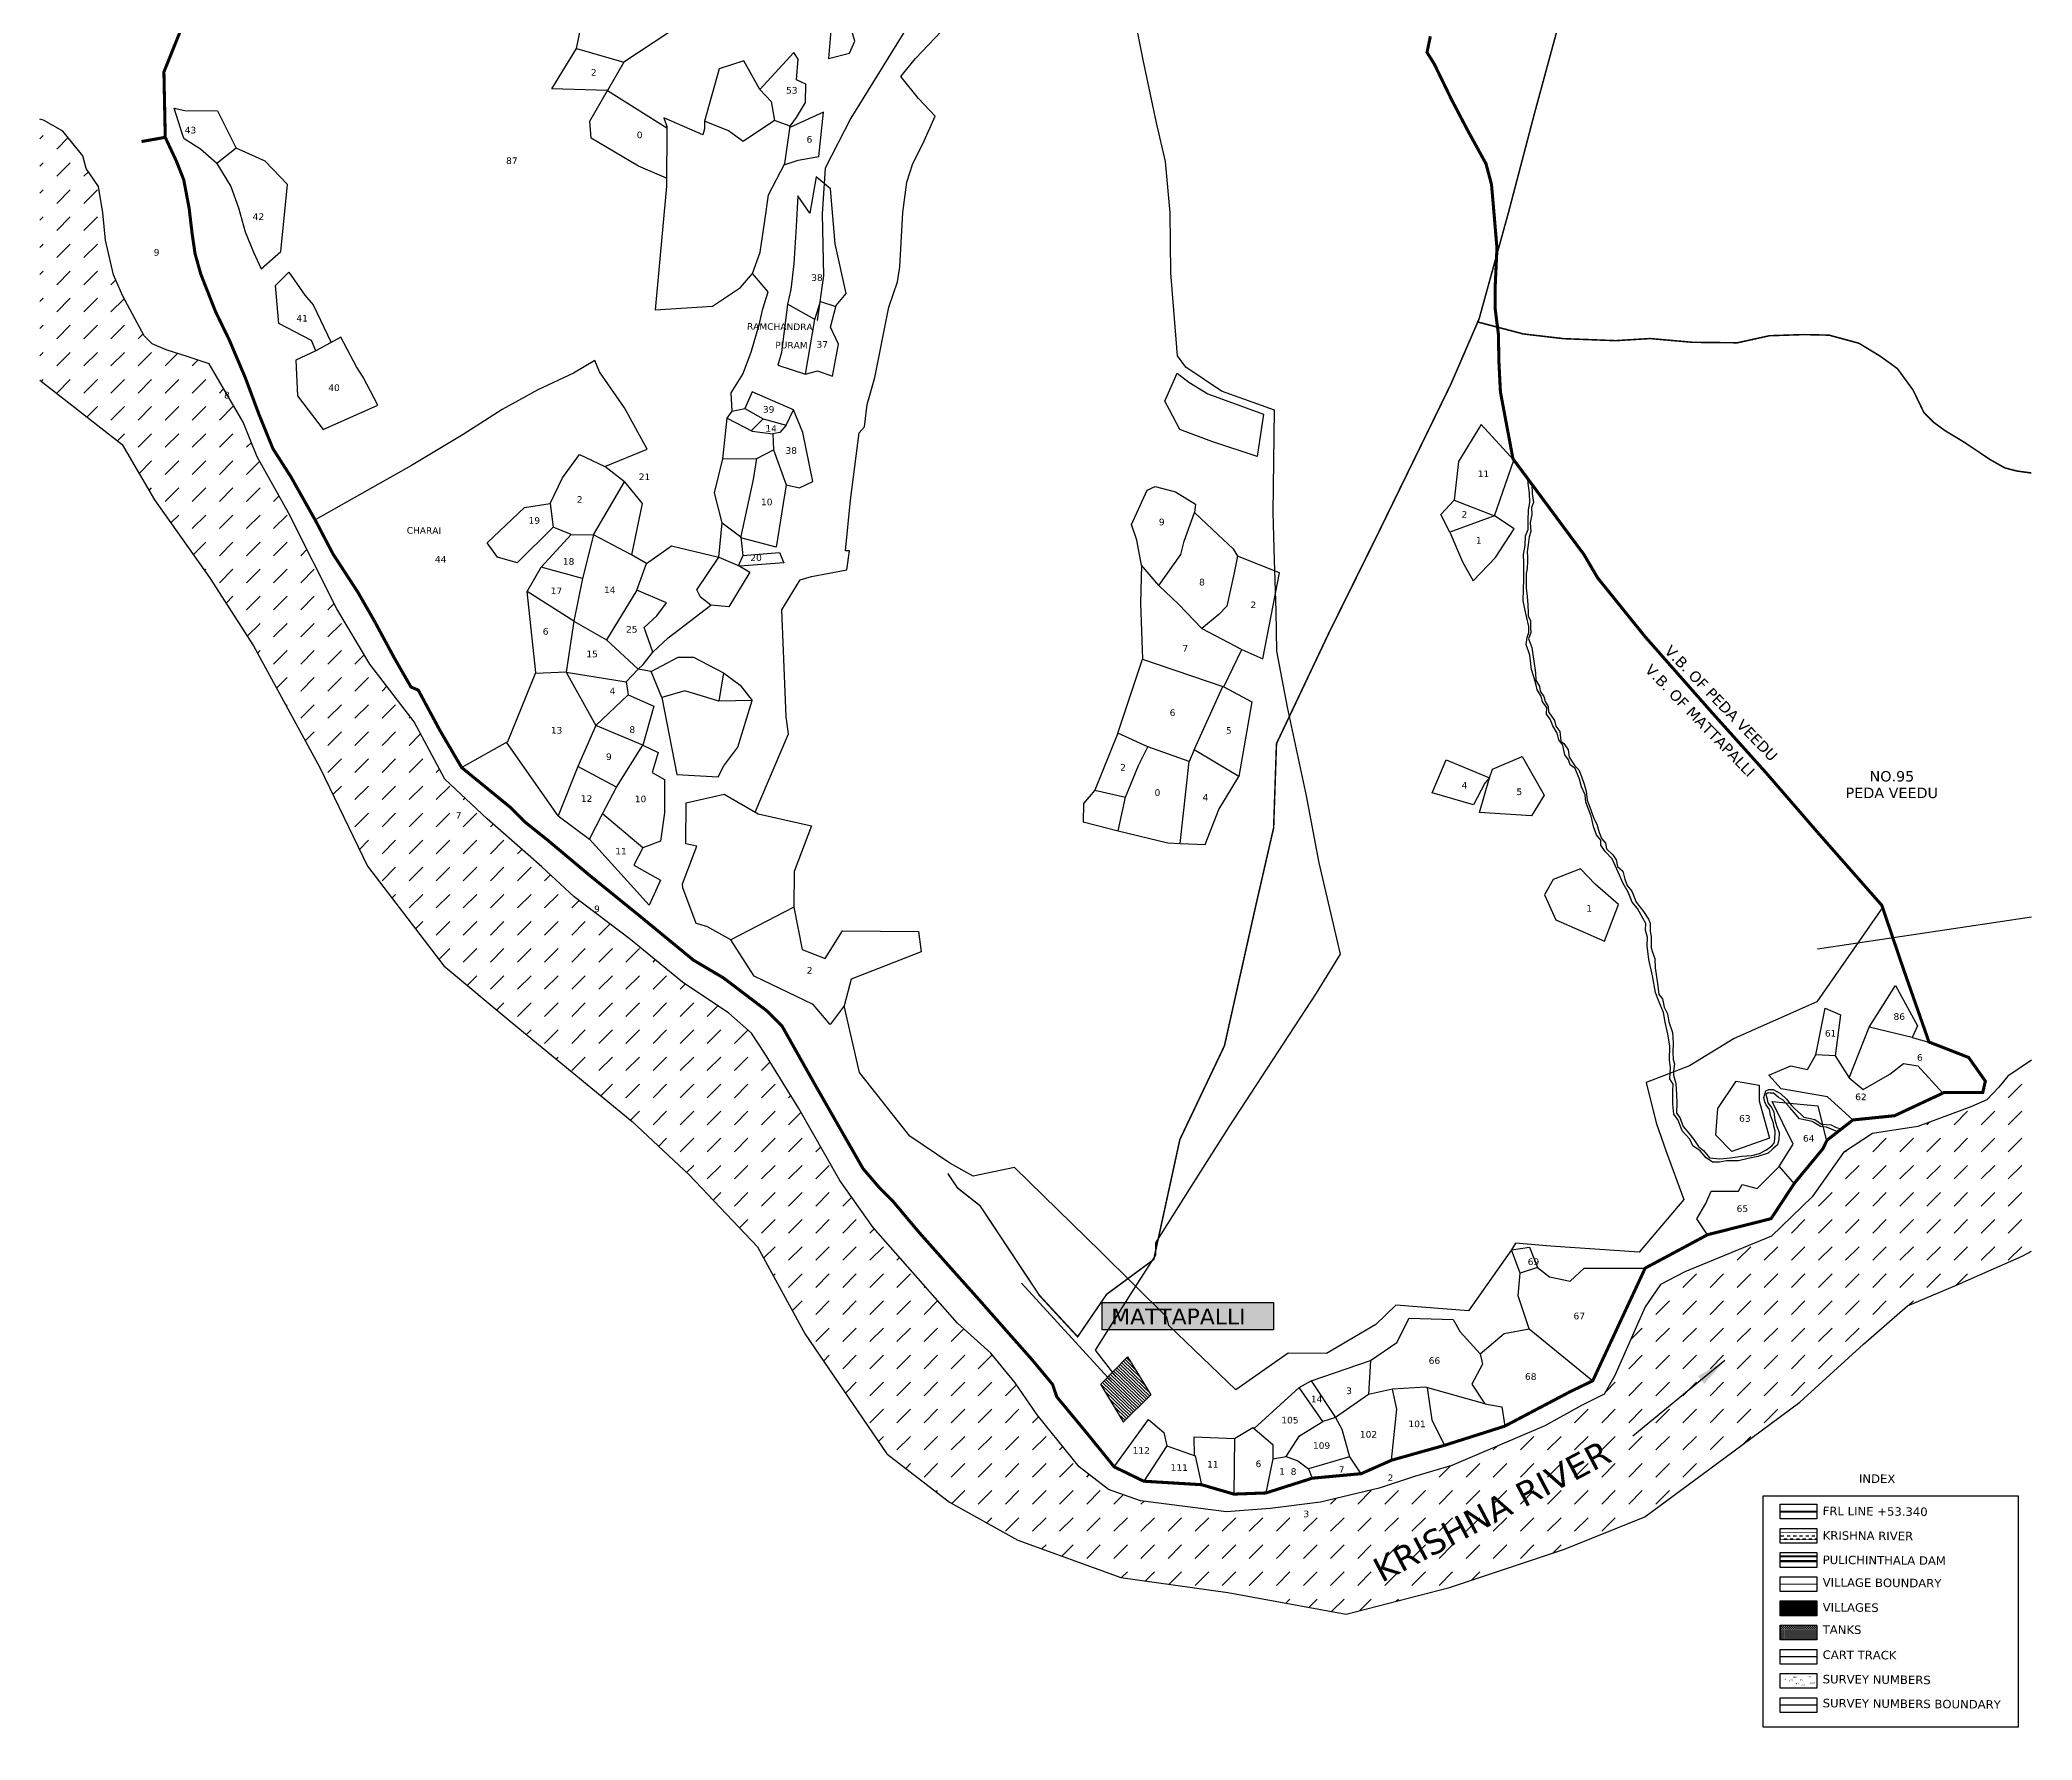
# Model space of a CAD drawing. Header units: inches. Extents: x 370287 to 376789, y 1845133 to 1853760.
# Drawn here: x 370292 to 376789, y 1845133 to 1850678 of the extents above; entities that cross this region are included whole.
import ezdxf

# ---------------------------------------------------------------- set-up
doc = ezdxf.new("R2010")
doc.units = ezdxf.units.IN
doc.header["$MEASUREMENT"] = 0
for name, color, linetype in [('BND', 6, 'Continuous'), ('FRL', 3, 'Continuous'), ('NALA', 4, 'Continuous'), ('ROAD', 1, 'Continuous'), ('ROADS', 50, 'Continuous'), ('SY.AREA', 7, 'Continuous'), ('TEXT', 7, 'Continuous'), ('VILLAGE AREA', 1, 'Continuous')]:
    doc.layers.add(name, color=color, linetype=linetype)
doc.styles.get("Standard").update_dxf_attribs({"font": 'verdana.ttf'})
doc.linetypes.add('FENCELINE2', pattern='A,0.25,-0.1,[132,ltypeshp.shx,S=0.1,R=0,X=-0.1,Y=0],-0.1,1', length=1.45)
doc.dimstyles.get("Standard").update_dxf_attribs({"dimtxt": 0.18, "dimasz": 0.18, "dimexe": 0.18, "dimexo": 0.0625, "dimgap": 0.09, "dimtad": 0, "dimtih": 1, "dimtoh": 1, "dimdec": 4, "dimzin": 0, "dimdsep": 46, "dimtxsty": 'Standard', "dimcen": 0.09, "dimadec": 0, "dimazin": 0, "dimtfac": 1, "dimtdec": 4, "dimtofl": 0, "dimtmove": 0, "dimatfit": 3, "dimfxl": 1, "dimtolj": 1, "dimtzin": 0, "dimarcsym": 0})

msp = doc.modelspace()

# ---------------------------------------------------------------- hatches: boundary and pattern name
h = msp.add_hatch()
h.set_pattern_fill('DASH', color=4, scale=500, angle=45)
h.paths.add_polyline_path([(375938.7, 1846776.9), (375657.1, 1846659.9), (375577, 1846618.8), (375526.7, 1846545.7), (375428.1, 1846321.7), (375393.9, 1846260.6), (375319.8, 1846223.6), (375200.2, 1846158.1), (374896.2, 1846028.1), (374775.1, 1845992.5), (374659.8, 1845954.1), (374468.6, 1845908.4), (374304.7, 1845888.5), (374162.3, 1845877.1), (373881.3, 1845912.8), (373777.3, 1845949.8), (373681.8, 1846023.8), (373544.8, 1846193.8), (373472.2, 1846297.7), (373393.8, 1846394.5), (373284.1, 1846492.6), (373009.7, 1846804.4), (372901.1, 1846958.2), (372766.8, 1847192.8), (372656.1, 1847372.7), (372613, 1847438), (372539.3, 1847503.3), (372387.6, 1847604.7), (372217.7, 1847744.1), (372034, 1847883.4), (371929.6, 1847980.7), (371750.7, 1848137.3), (371612.5, 1848267.1), (371512.8, 1848453.8), (371367.9, 1848642.4), (371260.3, 1848822.2), (371103.4, 1849135.3), (371000.9, 1849318.3), (370955.1, 1849431.6), (370843.9, 1849621.1), (370772, 1849645), (370704.4, 1849666.8), (370658.6, 1849686.4), (370632.4, 1849712.6), (370562.3, 1849842.3), (370531.8, 1849912), (370505.6, 1850025.2), (370496.9, 1850114.5), (370483.8, 1850199.5), (370442.8, 1850258.8), (370432, 1850300.4), (370367.5, 1850381), (370304.3, 1850415.9), (370292.2, 1850419.2), (370292.2, 1849568.1), (370560.5, 1849358.1), (370665.9, 1849178.5), (370845.7, 1848924.6), (370988.3, 1848701.7), (371205.3, 1848305.3), (371360.3, 1847983.3), (371609.4, 1847658), (371832.6, 1847472.2), (372223.2, 1847150.2), (372409.2, 1846976.8), (372632.4, 1846741.4), (372787.4, 1846456.6), (373054, 1846066.4), (373259, 1845909.1), (373481, 1845784.8), (373817.6, 1845663), (374166.3, 1845614.3), (374552, 1845543.3), (374889.1, 1845630.5), (375263.7, 1845755.2), (375525.8, 1845861.2), (375813, 1846073.2), (376031.5, 1846235.4), (376238.7, 1846424), (376382.2, 1846548.7), (376544.5, 1846617.3), (376756.8, 1846710.8), (376786.7, 1846727.9), (376786.7, 1847350.2), (376710, 1847298.5), (376680.3, 1847261.9), (376641.4, 1847220.8), (376588.8, 1847198), (376416.8, 1847133.7), (376268.2, 1847110.9), (376174.4, 1847049.2), (376071.3, 1846904.8)])
h.paths.add_polyline_path([(374659.9, 1845615.6), (375490.4, 1846054.1), (375432.4, 1846164), (374601.8, 1845725.6)], flags=24)
h.paths.add_polyline_path([(374407.1, 1845853.7), (374437.1, 1845853.5), (374437.3, 1845887.1), (374407.4, 1845887.3)], flags=24)
h.paths.add_polyline_path([(371642.8, 1848133.3), (371672.4, 1848133), (371672.6, 1848165.3), (371643.1, 1848165.5)], flags=24)
h.paths.add_polyline_path([(370887.1, 1849502.7), (370917.1, 1849502.5), (370917.4, 1849536.2), (370887.4, 1849536.4)], flags=24)
h = msp.add_hatch(color=2)
h.dxf.hatch_style = 1
h.paths.add_polyline_path([(373756.9, 1846559.8), (374314.8, 1846559.8), (374314.8, 1846470.9), (373756.9, 1846470.9)])
h = msp.add_hatch()
h.set_pattern_fill('DASH', color=4, scale=80.853374)
h.set_pattern_definition([(0, (326527.948, 1597579.684), (10.10667175, 10.10667175), [10.10667175, -10.10667175])])
h.paths.add_polyline_path([(375967, 1845809.5), (375967, 1845786.5), (376086.7, 1845786.5), (376086.7, 1845809.5)])
h = msp.add_hatch()
h.set_pattern_fill('DASH', color=4, scale=26.951125)
h.set_pattern_definition([(0, (326527.9476, 1597579.6837), (3.36889058, 3.36889058), [3.36889058, -3.36889058])])
h.paths.add_polyline_path([(375967, 1845507.6), (375967, 1845459.6), (376086.7, 1845459.6), (376086.7, 1845507.6)])
at = {"layer": 'VILLAGE AREA'}
h = msp.add_hatch(dxfattribs=at)
h.set_pattern_fill('ANSI31', color=256, scale=60, angle=91.1904153, style=0)
h.paths.add_polyline_path([(373752.6, 1846294.1), (373839.4, 1846382.4), (373915.5, 1846258.7), (373825.8, 1846170.5)])
at = {"layer": 'VILLAGE AREA', "linetype": 'ByBlock'}
h = msp.add_hatch(dxfattribs=at)
h.set_pattern_fill('ANSI31', color=256, scale=23.918281, angle=68.54643)
h.set_pattern_definition([(113.5464313, (288549.0812, 1405213.3055), (-2.740845584, -1.194395563), [])])
h.paths.add_polyline_path([(376086.7, 1845538.5), (376086.7, 1845586.5), (375967, 1845586.5), (375967, 1845538.5)])

# ---------------------------------------------------------------- linework, layer by layer
at = {"const_width": 0.285}
msp.add_lwpolyline([(370292.2, 1853757.1), (376786.7, 1853757.1), (376786.7, 1845132.8), (370292.2, 1845132.8)], close=True, dxfattribs=at)
at = {"color": 4}
for points in [[(376786.7, 1847350.2), (376710, 1847298.5), (376680.3, 1847261.9), (376641.4, 1847220.8), (376588.8, 1847198), (376416.8, 1847133.7), (376268.2, 1847110.9), (376174.4, 1847049.2), (376071.3, 1846904.8), (375938.7, 1846776.9), (375657.1, 1846659.9), (375577, 1846618.8), (375526.7, 1846545.7), (375428.1, 1846321.7), (375393.9, 1846260.6), (375319.8, 1846223.6), (375200.2, 1846158.1), (374896.2, 1846028.1), (374775.1, 1845992.5), (374659.8, 1845954.1), (374468.6, 1845908.4), (374304.7, 1845888.5), (374162.3, 1845877.1), (373881.3, 1845912.8), (373777.3, 1845949.8), (373681.8, 1846023.8), (373544.8, 1846193.8), (373472.2, 1846297.7), (373393.8, 1846394.5), (373284.1, 1846492.6), (373009.7, 1846804.4), (372901.1, 1846958.2), (372766.8, 1847192.8), (372656.1, 1847372.7), (372613, 1847438), (372539.3, 1847503.3), (372387.6, 1847604.7), (372217.7, 1847744.1), (372034, 1847883.4), (371929.6, 1847980.7), (371750.7, 1848137.3), (371612.5, 1848267.1), (371512.8, 1848453.8), (371367.9, 1848642.4), (371260.3, 1848822.2), (371103.4, 1849135.3), (371000.9, 1849318.3), (370955.1, 1849431.6), (370843.9, 1849621.1), (370772, 1849645), (370704.4, 1849666.8), (370658.6, 1849686.4), (370632.4, 1849712.6), (370562.3, 1849842.3), (370531.8, 1849912), (370505.6, 1850025.2), (370496.9, 1850114.5), (370483.8, 1850199.5), (370442.8, 1850258.8), (370432, 1850300.4), (370367.5, 1850381), (370304.3, 1850415.9), (370292.2, 1850419.2)], [(370292.2, 1849568.1), (370560.5, 1849358.1), (370665.9, 1849178.5), (370845.7, 1848924.6), (370988.3, 1848701.7), (371205.3, 1848305.3), (371360.3, 1847983.3), (371609.4, 1847658), (371832.6, 1847472.2), (372223.2, 1847150.2), (372409.2, 1846976.8), (372632.4, 1846741.4), (372787.4, 1846456.6), (373054, 1846066.4), (373259, 1845909.1), (373481, 1845784.8), (373817.6, 1845663), (374166.3, 1845614.3), (374552, 1845543.3), (374889.1, 1845630.5), (375263.7, 1845755.2), (375525.8, 1845861.2), (375813, 1846073.2), (376031.5, 1846235.4), (376238.7, 1846424), (376382.2, 1846548.7), (376544.5, 1846617.3), (376756.8, 1846710.8), (376786.7, 1846727.9)]]:
    msp.add_lwpolyline(points, dxfattribs=at)
at = {"color": 190}
msp.add_lwpolyline([(376786.7, 1847817.4), (376089, 1847712)], dxfattribs=at)
at = {"color": 2}
msp.add_lwpolyline([(373756.9, 1846559.8), (374314.8, 1846559.8), (374314.8, 1846470.9), (373756.9, 1846470.9)], close=True, dxfattribs=at)
at = {"color": 0}
for points in [[(375912.1, 1845929.1), (376743.3, 1845929.1), (376743.3, 1845174.7), (375912.1, 1845174.7)], [(375967, 1845902), (376086.7, 1845902), (376086.7, 1845854), (375967, 1845854)], [(375967, 1845823.1), (376086.7, 1845823.1), (376086.7, 1845775.1), (375967, 1845775.1)], [(375967, 1845744.2), (376086.7, 1845744.2), (376086.7, 1845696.2), (375967, 1845696.2)], [(375967, 1845665.3), (376086.7, 1845665.3), (376086.7, 1845617.4), (375967, 1845617.4)], [(375967, 1845586.5), (376086.7, 1845586.5), (376086.7, 1845538.5), (375967, 1845538.5)], [(375967, 1845507.6), (376086.7, 1845507.6), (376086.7, 1845459.6), (375967, 1845459.6)], [(375967, 1845428.7), (376086.7, 1845428.7), (376086.7, 1845380.7), (375967, 1845380.7)], [(375967, 1845349.8), (376086.7, 1845349.8), (376086.7, 1845301.8), (375967, 1845301.8)], [(375967, 1845270.9), (376086.7, 1845270.9), (376086.7, 1845223), (375967, 1845223)]]:
    msp.add_lwpolyline(points, close=True, dxfattribs=at)
at = {"color": 4, "const_width": 2.7}
for points in [[(376086.7, 1845809.5), (375967, 1845809.5)], [(376086.7, 1845786.5), (375967, 1845786.5)]]:
    msp.add_lwpolyline(points, dxfattribs=at)
at = {"color": 0, "linetype": 'FENCELINE2', "ltscale": 80, "const_width": 7.18}
for points in [[(376086.7, 1845732.3), (375967, 1845732.3)], [(376086.7, 1845716.7), (375967, 1845716.7)]]:
    msp.add_lwpolyline(points, dxfattribs=at)
at = {"layer": 'BND', "lineweight": 30}
for points, const_width in [([(370623.6, 1850346.6), (370623.6, 1850346.6), (370701, 1850360.4), (370696.6, 1850573.5), (370784.6, 1850792.6), (370925.4, 1851107), (371057.7, 1851425.6), (371126.8, 1851682.5), (371107.8, 1851925.2), (371046.4, 1852352.4), (371016.6, 1852526.7), (370977.3, 1852754.4), (370866.9, 1852795.9)], 10), ([(370701, 1850360.4), (370737.7, 1850281.8), (370761.3, 1850221.9), (370778.9, 1850128.9), (370788.6, 1850046.2), (370798.4, 1849979.6), (370817.4, 1849912.9), (370864.8, 1849792.3), (370911.1, 1849696.8), (370931.4, 1849648.4), (370961.8, 1849577.1), (371006.8, 1849456.3), (371052.1, 1849344.9), (371111.1, 1849252.6), (371192.6, 1849107.4), (371248, 1849001.5), (371328.7, 1848877.4), (371383, 1848782.9), (371447.5, 1848663.1), (371502.1, 1848567.8), (371526.1, 1848557.3), (371597.4, 1848424.8), (371667.6, 1848304.9), (371828.7, 1848173.2), (371873.1, 1848128.1), (371948.4, 1848067.8), (372086.4, 1847952), (372250.7, 1847818.8), (372423.5, 1847676.7), (372521.8, 1847618.5), (372662.1, 1847511.9), (372712.2, 1847462.1), (372828.1, 1847256.2), (372976.4, 1846996.9), (373032.6, 1846931.3), (373073.6, 1846890.8), (373160, 1846788), (373253.3, 1846682.9), (373353.5, 1846570.8), (373450.2, 1846461.1), (373526.7, 1846374.7), (373594.9, 1846292.7), (373608.4, 1846252.4), (373705, 1846135.8), (373795.9, 1846023.8), (373892, 1845977.2), (374080.7, 1845965.8), (374186.1, 1845935.1), (374290.6, 1845938.9), (374441.4, 1845987), (374601.1, 1846001.8), (374700.2, 1846045.7), (374872.3, 1846094.1), (375069.1, 1846156.7), (375283.6, 1846269.7), (375356.2, 1846304.7), (375527.3, 1846672.2), (375659.3, 1846742.8), (375730.7, 1846781.2), (375937.8, 1846833.5), (376014.5, 1846949.9), (376106.5, 1847061.1), (376120.5, 1847089.6), (376204.8, 1847155.5), (376340.4, 1847169.3), (376501.7, 1847244.8), (376628.3, 1847245.4), (376636.6, 1847282.1), (376582.1, 1847359.3), (376452.8, 1847409.7), (376369.6, 1847647.3), (376299, 1847855.5), (376087.1, 1848096.3), (375919.6, 1848289.9), (375742.1, 1848487.5), (375526.7, 1848732), (375372.2, 1848923.6), (375327.8, 1848999.3), (375096.1, 1849312), (375055.2, 1849529.9), (375050.2, 1849628.6), (375048.6, 1849718.1), (375037.7, 1849803.9), (375038.4, 1849880.8), (375043.9, 1849998.9), (375031.3, 1850146.9), (375026.1, 1850206.6), (375008.1, 1850274.3), (374950.4, 1850379.2), (374896.1, 1850482.8), (374839.7, 1850599.1), (374815.9, 1850637.2), (374826.6, 1850689.9)], 10), ([(376086.7, 1845641.4), (375967, 1845641.4)], 2.39)]:
    msp.add_lwpolyline(points, dxfattribs=dict(at, const_width=const_width))
at = {"layer": 'FRL', "color": 84, "const_width": 7.18}
msp.add_lwpolyline([(376086.7, 1845878), (375967, 1845878)], dxfattribs=at)
at = {"layer": 'NALA'}
for points in [[(376155.2, 1847116.7), (376119, 1847132.3), (376099.1, 1847133.8), (376072.1, 1847150.4), (376030.2, 1847159.3), (376013.3, 1847179.4), (375997.7, 1847197.3), (375977.3, 1847219.5), (375961.7, 1847228.9), (375946.1, 1847243.2), (375934.7, 1847243.3), (375928.3, 1847243.4), (375921.2, 1847238.4), (375923.9, 1847227.8), (375927.3, 1847211.4), (375940.7, 1847194.9), (375947, 1847181.3), (375949.7, 1847156.4), (375956.6, 1847134.3), (375964.3, 1847115), (375962.7, 1847090.8), (375959, 1847073.8), (375943.9, 1847061.1), (375928.2, 1847047), (375894.6, 1847036.6), (375863.2, 1847029.7), (375831.1, 1847022.2), (375792.2, 1847022.3), (375769.4, 1847017.5), (375747.3, 1847017.7), (375726.1, 1847032.1), (375706.3, 1847054.3), (375682.9, 1847070.9), (375673.1, 1847093), (375647.7, 1847119.6), (375635.2, 1847154.5), (375620.4, 1847174.6), (375617.8, 1847207.3), (375617.4, 1847250), (375618.3, 1847272.1), (375607.8, 1847289.2), (375609.4, 1847326.7), (375606.8, 1847350.2), (375607.2, 1847397.1), (375601.1, 1847435.6), (375592.8, 1847474.1), (375586.7, 1847505.5), (375570.5, 1847545.3), (375560.7, 1847571), (375551.2, 1847625.1), (375539.5, 1847678.6), (375533.4, 1847723.5), (375534.4, 1847750.5), (375528.2, 1847774.7), (375529, 1847796.1), (375519.2, 1847814), (375502.3, 1847845.2), (375484.7, 1847866), (375472.1, 1847898.8), (375455.2, 1847926.7), (375439.2, 1847963.8), (375419.6, 1848007.4), (375397, 1848031.1), (375382.2, 1848051.8), (375382.3, 1848068.2), (375368.1, 1848085.1), (375358.3, 1848113), (375350.8, 1848145.8), (375334, 1848192.2), (375331.4, 1848215.7), (375319.5, 1848242.1), (375313.3, 1848267), (375298.6, 1848301.3), (375282.3, 1848314.2), (375276.8, 1848329.9), (375265.4, 1848346.2), (375258.5, 1848378.3), (375245.8, 1848394.8), (375240.3, 1848416.9), (375226.2, 1848440.5), (375217.2, 1848462.6), (375205.2, 1848479), (375206.1, 1848501.1), (375192, 1848519.7), (375187.9, 1848537.5), (375174.5, 1848558.3), (375171.8, 1848574), (375164.8, 1848597.1), (375156.5, 1848624.2), (375151.2, 1848671.9), (375139.4, 1848706.2), (375142.4, 1848728.9), (375148.2, 1848745.2), (375147.7, 1848764.5), (375138, 1848807.8), (375129.8, 1848848.4), (375130.1, 1848885.4), (375131.1, 1848919.5), (375131.5, 1848972.2), (375130.3, 1848999.9), (375136.2, 1849029.1), (375136.5, 1849060.2), (375145.2, 1849081.4), (375145.4, 1849109.2), (375147.1, 1849145.5), (375151.6, 1849168.9), (375150.4, 1849200.9), (375145.7, 1849230.8), (375144.4, 1849246.5)], [(375158.1, 1849228.3), (375158.3, 1849198.7), (375163, 1849169.5), (375156.5, 1849153.2), (375157.7, 1849130.4), (375151.8, 1849102.7), (375154.4, 1849075), (375149.3, 1849057.2), (375146.2, 1849031.6), (375142.5, 1849008.9), (375143.8, 1848993.2), (375143.6, 1848977.6), (375142, 1848954.1), (375139.1, 1848937.7), (375139.4, 1848891), (375142, 1848862.6), (375144.7, 1848835.5), (375145.2, 1848809.9), (375145.8, 1848799.2), (375153.5, 1848783.5), (375153.3, 1848761.4), (375154.6, 1848745.8), (375146.6, 1848725.2), (375157.1, 1848696.2), (375169.9, 1848614.3), (375171.2, 1848589.4), (375182.4, 1848569.3), (375184.4, 1848553.7), (375197.1, 1848536.5), (375201.2, 1848520.8), (375210.4, 1848504.4), (375212.3, 1848486.6), (375231.5, 1848458.8), (375235.6, 1848439.6), (375249, 1848422.4), (375252.3, 1848391), (375262.2, 1848383.8), (375275.6, 1848363.1), (375279.7, 1848338.9), (375298, 1848311), (375311.4, 1848297.3), (375319.1, 1848275.9), (375328.8, 1848251), (375334.3, 1848228.1), (375338.4, 1848198.2), (375349.6, 1848166.9), (375360.1, 1848139.1), (375369.9, 1848119.8), (375376.8, 1848093.4), (375385.9, 1848072.7), (375397.9, 1848058.4), (375401.3, 1848039.9), (375421.8, 1848019.8), (375433.1, 1848004), (375437.1, 1847981.9), (375454.8, 1847966.9), (375461, 1847941.2), (375468, 1847920.5), (375484.2, 1847901.9), (375498.3, 1847865.7), (375522.3, 1847835.6), (375537.7, 1847809.9), (375543.3, 1847797.7), (375543.1, 1847771.4), (375546.6, 1847753.6), (375546.3, 1847716.6), (375551.8, 1847699.5), (375558.8, 1847682.3), (375559.3, 1847651.7), (375568.8, 1847592.8), (375571.5, 1847565.1), (375583.4, 1847550), (375589.6, 1847522.9), (375600.1, 1847501.5), (375604.9, 1847475.1), (375616.7, 1847440.9), (375618.7, 1847405.6), (375617.7, 1847376.4), (375618.2, 1847352.9), (375622.4, 1847338.7), (375619.4, 1847315.2), (375620, 1847301.7), (375626.9, 1847274.6), (375629.4, 1847238.3), (375630.6, 1847209.8), (375629.6, 1847178), (375640.2, 1847163), (375651.4, 1847134.4), (375669.7, 1847112.9), (375685.9, 1847091.5), (375700.7, 1847069.3), (375717, 1847055.6), (375736.7, 1847032), (375770.9, 1847028.2), (375805.8, 1847031.4), (375842.9, 1847037.5), (375875.6, 1847039.4), (375900.6, 1847045.6), (375922.8, 1847057.5), (375940, 1847071.6), (375947.9, 1847079.4), (375950.1, 1847091.5), (375951.1, 1847118.5), (375946.9, 1847134.9), (375945.6, 1847144.9), (375935.8, 1847170.6), (375932.4, 1847189.1), (375921.8, 1847204.8), (375917.7, 1847214.8), (375914.2, 1847228.4), (375920.8, 1847250.4), (375930.8, 1847254.6), (375945, 1847254.5), (375969.1, 1847242.2), (375988, 1847223.7), (376004.9, 1847202.9), (376015.5, 1847191.4), (376033.9, 1847175.6), (376045.2, 1847164.1), (376080, 1847156.7), (376102.7, 1847141.6), (376133.3, 1847139.2), (376149.6, 1847130.6), (376167.9, 1847126.7)]]:
    msp.add_lwpolyline(points, dxfattribs=at)
at = {"layer": 'ROAD'}
for points in [[(373742.8, 1851385), (373517, 1851195.3), (373342.1, 1851048.2), (373262.2, 1850960.1), (373129.1, 1850733.5), (372936.9, 1850423), (372852.6, 1850259.7), (372843.7, 1850111.2), (372847.8, 1849908.7), (372827.2, 1849762.8)], [(373802.3, 1846317.8), (373734.6, 1846404.8), (373850.8, 1846589.8), (373931.5, 1846714.9), (373931.9, 1846755.1), (374042.6, 1846930.4), (374170.2, 1847133.4), (374455.2, 1847569.5), (374533.2, 1847696.1), (374464.4, 1847994), (374422.8, 1848212.4), (374360.7, 1848502), (374325.7, 1848684), (374324, 1848814.7), (374318.4, 1848981.1), (374314, 1849136.3), (374318.1, 1849470), (374145.1, 1849532.9), (374029.6, 1849610.7), (374001.9, 1849647.3), (373979.9, 1849918.1), (373978.7, 1850113.8), (373963.2, 1850281.5), (373933.5, 1850407.6), (373890.3, 1850613.4), (373798.4, 1851069.1)], [(373787, 1846302.1), (373492.9, 1846623.4)], [(376086.7, 1845404.7), (375967, 1845404.7)]]:
    msp.add_lwpolyline(points, dxfattribs=at)
at = {"layer": 'ROAD', "color": 0}
msp.add_lwpolyline([(376086.7, 1845247), (375967, 1845247)], dxfattribs=at)
at = {"layer": 'ROADS', "color": 40, "const_width": 5}
for points in [[(375323.3, 1851017.1), (375166.2, 1850438.2), (375081.9, 1850116.9), (374985.5, 1849767.8), (374892.9, 1849553.6), (374656.6, 1849069.2), (374496.5, 1848745.2), (374324.9, 1848382.9), (374315.6, 1848108.3), (374256.6, 1847851.1), (374155.1, 1847397.2), (374009.8, 1847091.6), (373924.5, 1846700.1), (373771, 1846586.8), (373676.4, 1846448.3), (373552, 1846583.1), (373358.2, 1846875.7), (373284.7, 1846933.7), (373252.9, 1846981)], [(374978.5, 1849758.8), (375129.8, 1849719.1), (375260.3, 1849703.8), (375430.8, 1849697.2), (375543.2, 1849704.1), (375682.2, 1849691.8), (375827.9, 1849690.3), (375932.8, 1849713.3), (376044, 1849717), (376126.8, 1849715.2), (376224.7, 1849688.6), (376293.4, 1849646.7), (376349.6, 1849606.2), (376401, 1849535.9), (376436.3, 1849462.8), (376467.6, 1849431.1), (376505.2, 1849403.7), (376568.5, 1849365.4), (376652.5, 1849309.1), (376700.4, 1849282.1), (376739.1, 1849272), (376786.7, 1849265.6)]]:
    msp.add_lwpolyline(points, dxfattribs=at)
at = {"layer": 'SY.AREA'}
for points in [[(372042.5, 1850650.3), (372056.2, 1850719.1), (372084.3, 1850790.9), (372194.9, 1850834.6), (372202.2, 1850927.6), (372110.8, 1850983.4), (372153.3, 1851059.5), (372200.5, 1851052.6), (372215.8, 1850997.4), (372273.1, 1850944.5), (372304, 1850873.5), (372414.1, 1850863.4), (372390.8, 1850733.8), (372196.9, 1850605.8)], [(372796.8, 1850889.1), (372733.9, 1850836.2), (372710.7, 1850779.6), (372749.8, 1850703.2), (372837.7, 1850747.9), (372871.5, 1850709), (372864, 1850617), (372932.3, 1850634.7), (372949.7, 1850674.3), (372929.8, 1850742.6), (372976.9, 1850799), (372940.8, 1850843.6), (372896.4, 1850829.2), (372855, 1850910.2), (372796.8, 1850889.1)], [(372624.6, 1848159.4), (372733, 1848414.7), (372725.8, 1848469.9), (372711.6, 1848819.4), (372771, 1848917.3), (372808.6, 1848927.7), (372923.4, 1848949.7), (372932.4, 1849011.5), (372919.6, 1849011.7), (372935.4, 1849176.9), (372963.6, 1849397.1), (372980.8, 1849416.5), (372989.9, 1849489.3), (373015.2, 1849577.3), (373060.4, 1849806.6), (373089.1, 1849889.5), (373096.2, 1849937.7), (373106.3, 1850114.9), (373118.9, 1850214), (373139, 1850274.9), (373171.7, 1850339.1), (373211.6, 1850429.3), (373157.7, 1850487.4), (373099.7, 1850559.1), (373147.7, 1850618), (373253.1, 1850728.8)], [(372143.7, 1850513.2), (371961.4, 1850518.6), (372042.5, 1850650.3), (372196.9, 1850605.8), (372143.7, 1850513.2)], [(372640.1, 1850516.9), (372587.9, 1850609.5), (372506.9, 1850583.7), (372459.3, 1850413.3)], [(372738.5, 1850396.6), (372760.1, 1850424.6), (372788.4, 1850473.6), (372790.3, 1850533.6), (372759.7, 1850548.1), (372765.2, 1850615.2), (372751.1, 1850637.5), (372640.1, 1850516.9), (372676.9, 1850477.4), (372687.5, 1850415.4)], [(372335.8, 1850227.3), (372244.1, 1850266), (372090, 1850357.7), (372085.2, 1850412.8), (372143.7, 1850513.2), (372337.1, 1850391.1)], [(370869.5, 1850275.5), (370815.8, 1850321.4), (370763.2, 1850355.1), (370758.4, 1850365.9), (370730.4, 1850455.3), (370765, 1850447.9), (370871.6, 1850447.1), (370932.5, 1850324.9)], [(372549.9, 1849467.3), (372546.1, 1849526.5), (372584.7, 1849587.5), (372611.7, 1849659.2), (372639, 1849753.7), (372650, 1849801.1), (372667.4, 1849856), (372616, 1849916.6), (372640.9, 1849986.2), (372656, 1850088), (372668.5, 1850173.1), (372721.8, 1850274.9), (372738.5, 1850396.6), (372687.5, 1850415.4), (372586, 1850346.8), (372537.7, 1850381.2), (372459.3, 1850413.3), (372459.1, 1850388.4), (372453.7, 1850368.8), (372326.8, 1850423.6), (372337.1, 1850395.9), (372335.5, 1850200.7), (372298.2, 1849798.1), (372485.9, 1849809.7), (372576.9, 1849870.6), (372616, 1849916.6)], [(372719.5, 1850270.4), (372764.5, 1850285.9), (372832.8, 1850297.4), (372847.3, 1850442.2), (372738, 1850392.5)], [(372699, 1849617.5), (372789, 1849588.2), (372828.1, 1849598.3), (372876.5, 1849581.4), (372896.4, 1849686.1), (372870.8, 1849740.9), (372888.7, 1849811.7), (372922, 1849850.5), (372886, 1850013.4), (372871, 1850192), (372823.6, 1850231.4), (372802.7, 1850112.9), (372764.2, 1850169.5), (372758.2, 1850069.9), (372751.1, 1849947.8), (372740.9, 1849863.9), (372730, 1849816.5), (372710.6, 1849658.2), (372699, 1849617.5)], [(371192.5, 1849663.9), (371178.1, 1849697.3), (371071.9, 1849752.8), (371060.1, 1849876.6), (371104.5, 1849920.3), (371155.7, 1849845.6), (371182.9, 1849814.1), (371241.8, 1849691)], [(372789, 1849588.2), (372818.9, 1849766.4), (372730, 1849816.5)], [(372818.9, 1849766.4), (372837.7, 1849824.6), (372888, 1849808.8)], [(371667.6, 1848304.9), (371818.7, 1848389.9), (371909.8, 1848614.6), (371881.7, 1848878.7), (371927, 1848958.4), (372025.1, 1849064.7), (371966.2, 1849088.9), (371848.3, 1848973), (371784.1, 1848990.6), (371750.3, 1849038.1), (371872.1, 1849152.6), (371956.3, 1849166.4), (371996.4, 1849250.1), (372052.2, 1849325.7), (372134.7, 1849287), (372273.1, 1849343.7), (372199.2, 1849477.7), (372117.4, 1849595.2), (372102, 1849632.1), (372032, 1849590.7), (371915.9, 1849536.5), (371799.8, 1849473.1), (371673, 1849391.4), (371504, 1849290.4), (371189.7, 1849112.5)], [(372726.2, 1849421.4), (372749.9, 1849472), (372614.9, 1849530.2), (372591.2, 1849476.4)], [(372518.9, 1849311.7), (372533.8, 1849444.8), (372614.9, 1849401.8), (372682.5, 1849392.8), (372684.2, 1849341)], [(372533.8, 1849444.8), (372549.9, 1849467.3), (372591.2, 1849476.4), (372651.3, 1849442.1), (372611.8, 1849403.5)], [(372651.3, 1849442.1), (372726.2, 1849421.4), (372704.9, 1849397.3), (372682.5, 1849392.8)], [(372725.6, 1849226.5), (372769.9, 1849217.6), (372812.4, 1849237.4), (372780.3, 1849398.1), (372749.9, 1849472)], [(374890.4, 1849072.5), (374860.9, 1849129.9), (374904.8, 1849177.1), (375036.4, 1849125.7), (375099.2, 1849307.8), (374992.5, 1849423.8), (374918.1, 1849303.4), (374904.8, 1849177.1)], [(372517.1, 1849103), (372492.6, 1849200.9), (372518.9, 1849311.7), (372630, 1849312.9)], [(372693.1, 1849023.4), (372578.3, 1849054.6), (372619.8, 1849244.9), (372630, 1849312.9), (372684.2, 1849341), (372725.6, 1849226.5), (372693.1, 1849023.4)], [(372025.1, 1849064.7), (372097.1, 1849063.6), (372199.1, 1849236.9), (372134.7, 1849287)], [(372199.1, 1849236.9), (372256.6, 1849166.1), (372221.7, 1848999), (372097.1, 1849063.6), (372061.4, 1848921.1), (371927, 1848958.4)], [(373941.6, 1848898.3), (373885.1, 1848965.2), (373869.5, 1849046.8), (373852.2, 1849097.2), (373903.4, 1849209.4), (373929.3, 1849221.4), (373995.7, 1849204.6), (374060.6, 1849163.4), (374057.7, 1849136.2)], [(371956.3, 1849166.4), (371966.2, 1849088.9)], [(374081.8, 1848758.7), (374005, 1848838), (373941.6, 1848898.3), (374013.1, 1848999.5), (374024.3, 1849042.8), (374057.7, 1849136.2), (374134.5, 1849063.7), (374183.1, 1849018.5), (374197.8, 1848993.9)], [(374966.7, 1848914.2), (375039.4, 1848989.8), (375100, 1849083.1), (375036.4, 1849125.7), (374890.4, 1849072.5), (374931.8, 1848975.7), (374966.7, 1848914.2)], [(372270.4, 1848970.4), (372351.4, 1849028.2), (372506.5, 1848990.7), (372517.1, 1849103), (372578.1, 1849057.1), (372585, 1848996.8), (372570.8, 1848963.4)], [(372239, 1848883.9), (372270.4, 1848970.4), (372221.7, 1848999)], [(372291.4, 1848681.1), (372341.5, 1848727.7), (372479.9, 1848834.4), (372446.2, 1848860.1), (372434.8, 1848884.5), (372506.5, 1848990.7), (372575.1, 1848961.6), (372607.7, 1848942.3), (372539.1, 1848828.7), (372479.9, 1848834.4)], [(372585, 1848996.8), (372704.6, 1849006.4), (372718.1, 1848972.4), (372575.1, 1848961.6)], [(372061.4, 1848921.1), (372033.4, 1848782.2), (371881.7, 1848878.7)], [(373885.1, 1848965.2), (373881.4, 1848841.7), (373888.1, 1848658.4), (374153.7, 1848568.5), (374211.7, 1848689.7)], [(372243.7, 1848625.8), (372259.3, 1848641.2), (372291.4, 1848681.1), (372262.4, 1848761.7), (372304, 1848799.9), (372336, 1848841.9), (372239, 1848883.9), (372140.4, 1848721.5)], [(372033.4, 1848782.2), (372008.6, 1848616.1), (371908.5, 1848611.4)], [(372033.4, 1848782.2), (372140.4, 1848721.5), (372243.7, 1848625.8)], [(372286.1, 1848617.6), (372373.6, 1848664.9), (372423.8, 1848664.5), (372521.7, 1848613.5), (372576.2, 1848574), (372614.9, 1848523.5)], [(372008.6, 1848616.1), (372105.6, 1848441.6), (372046.4, 1848308.2), (371982.5, 1848147.8), (371814.2, 1848387.4)], [(372008.6, 1848616.1), (372204.2, 1848584.8)], [(372320, 1848533.7), (372286.1, 1848617.6), (372243.7, 1848625.8), (372204.2, 1848584.8), (372210.3, 1848542.1)], [(372521.7, 1848613.5), (372506.5, 1848521)], [(374056.9, 1848362.9), (374040.3, 1848325), (373904.8, 1848372.3), (373807.3, 1848416.5), (373888.1, 1848658.4)], [(372172.2, 1848241), (372258.2, 1848377.6), (372105.6, 1848441.6), (372210.3, 1848542.1), (372293.8, 1848504.6), (372258.2, 1848377.6), (372308.2, 1848353.8), (372288.7, 1848289.2), (372328.8, 1848265.4), (372329, 1848157.2), (372316, 1848064.7), (372258.8, 1848042.8), (372126.8, 1848154.3)], [(372369.4, 1848282.1), (372504.5, 1848274.4), (372522.7, 1848311), (372567.8, 1848370.9), (372614.9, 1848523.5), (372506.5, 1848521), (372395, 1848555.4), (372320, 1848533.7), (372369.4, 1848282.1)], [(374153.7, 1848568.5), (374244.3, 1848518.9), (374201.6, 1848276.2), (374056.9, 1848362.9), (374150.4, 1848569.6)], [(373807.3, 1848416.5), (373732.5, 1848231.1), (373832.8, 1848208.6), (373874.4, 1848311.4), (373904.8, 1848372.3)], [(375019.2, 1848271.7), (375028.9, 1848300), (375125.8, 1848340.4), (375197.8, 1848214.9), (375156.7, 1848147.7), (374986.5, 1848157.9), (375019.2, 1848271.7)], [(371982.5, 1848147.8), (372084.8, 1848071), (372126.8, 1848154.3), (372172.2, 1848241), (372046.4, 1848308.2)], [(373808.8, 1848098.2), (373970.1, 1848058.9), (374010.9, 1848057.2), (374040.3, 1848325)], [(374010.9, 1848057.2), (374092.4, 1848053.8), (374136.8, 1848167.5), (374201.6, 1848276.2)], [(374832.3, 1848221.9), (374877.8, 1848329.5), (375019.2, 1848271.7), (375004.8, 1848253.6), (374967.1, 1848183.7), (374832.3, 1848221.9)], [(375091.3, 1846732.2), (374950.6, 1846532.7), (374714.2, 1846551.1), (374649.3, 1846488.3), (374487.8, 1846393.9), (374363.5, 1846394.9), (374191.9, 1846275.4), (373974, 1846484.9), (373967.6, 1846512.4), (373752.1, 1846724.9), (373470.4, 1846999.9), (373335.9, 1846972.3), (373259.2, 1847014.8), (373129.4, 1847102.4), (372964.9, 1847310.4), (372914.8, 1847528), (372869.1, 1847466.8), (372813.5, 1847532.1), (372621.7, 1847624.9), (372545.3, 1847742.6), (372467.5, 1847786.2), (372432.3, 1847796.3), (372389.2, 1847912.1), (372388.1, 1847925.9), (372434.2, 1848048.7), (372399, 1848055.6), (372400.1, 1848189.7), (372523.6, 1848218.4), (372634.2, 1848153.8), (372808.9, 1848115), (372751.6, 1847965.9), (372750.6, 1847849.3), (372545.3, 1847742.6)], [(373732.5, 1848231.1), (373695.4, 1848187.3), (373694.9, 1848127.6), (373808.8, 1848098.2), (373832.8, 1848208.6)], [(372258.8, 1848042.8), (372229.4, 1847986.9), (372316.1, 1847937.1), (372278.6, 1847855.9), (372084.8, 1848071)], [(372750.6, 1847849.3), (372778.3, 1847711.4), (372852.9, 1847682.2), (372909.2, 1847772.4), (373157.9, 1847770.4), (373166.2, 1847703.3), (372937.6, 1847614.9), (372914.8, 1847528)], [(376301.5, 1847848.2), (376087, 1847540.3), (375817, 1847421.2), (375672.1, 1847332.2), (375530.8, 1847277.2), (375562.6, 1847146.4), (375596, 1847052.7), (375653.1, 1846896.1), (375507.4, 1846724), (375218.1, 1846743.9), (375104.3, 1846753.5), (375091.3, 1846732.2)], [(376192.5, 1847292.4), (376258.1, 1847458.5), (376343.7, 1847594.1), (376414.8, 1847462.9), (376397.6, 1847424.7), (376258.1, 1847458.5)], [(376204.8, 1847155.5), (376122, 1847230.6), (375971.2, 1847256.6), (375931, 1847302), (376002.2, 1847331.8), (376056.2, 1847320.1), (376083.7, 1847368.3), (376114.3, 1847520.5), (376163.7, 1847498.7), (376146.9, 1847364.8), (376083.7, 1847368.3)], [(376397.6, 1847424.7), (376452.8, 1847409.7)], [(376146.9, 1847364.8), (376192.5, 1847292.4), (376238.4, 1847254.8), (376325.6, 1847304.8), (376369.9, 1847339.4), (376416, 1847332.2), (376498.4, 1847243.3)], [(375964.3, 1847003.8), (375983.7, 1847035.2), (376010, 1847076.7), (375941.5, 1847215.2), (376090.2, 1847201.6), (376118.9, 1847086.4)], [(375730.7, 1846781.2), (375695.8, 1846832.6), (375725.5, 1846883), (375742.7, 1846923.4), (375831.8, 1846922.7), (375843.2, 1846945.1), (375892.7, 1846932.4), (375964.3, 1847003.8), (376013, 1846947.5)], [(375149, 1846474.6), (375112.7, 1846582.3), (375120, 1846655.4), (375091.3, 1846732.2), (375150, 1846740.8), (375176.5, 1846674.1), (375120, 1846655.4)], [(375176.5, 1846674.1), (375215.7, 1846643.4), (375282.1, 1846629.3), (375328.7, 1846671.7), (375527.3, 1846672.2)], [(374631.3, 1846371.3), (374717.6, 1846429.6), (374757.7, 1846509.2), (374900.8, 1846504.7), (374924.2, 1846464), (374989, 1846392.5), (374996.6, 1846358.7), (374962.2, 1846293.6), (375004.6, 1846229.1), (374811.1, 1846283.6), (374702.7, 1846277.2)], [(374989, 1846392.5), (375067.7, 1846459.5), (375149, 1846474.6), (375356.2, 1846304.7)], [(374438, 1846304.1), (374631.3, 1846371.3), (374624.8, 1846259.8)], [(374356.6, 1846058.1), (374400, 1846125.3), (374475.9, 1846172), (374399, 1846283), (374251.6, 1846149.4)], [(374399, 1846283), (374438, 1846304.1), (374517.1, 1846185.3), (374475.9, 1846172)], [(374700.2, 1846045.7), (374717.9, 1846211.8), (374702.7, 1846277.2), (374624.8, 1846259.8), (374517.1, 1846185.3)], [(374815.8, 1846282.3), (374831.8, 1846177.2), (374872.3, 1846094.1)], [(375004.6, 1846229.1), (375059.8, 1846219.3), (375069.1, 1846156.7)], [(373795.9, 1846023.8), (373907.8, 1846178.9), (373957, 1846135.7), (373966.8, 1846092.8), (373892, 1845977.2)], [(374188, 1846116.9), (374248, 1846152.5), (374312.9, 1846096.8), (374312.6, 1846050.6), (374290.6, 1845938.9)], [(374517.1, 1846185.3), (374538.2, 1846146.8), (374563.4, 1846056.5), (374429.5, 1846018.1)], [(373966.8, 1846092.8), (374060.1, 1846060.5), (374080.7, 1845965.8)], [(374057.1, 1846061.6), (374056.1, 1846121.4), (374188, 1846116.9), (374186.1, 1845935.1)], [(374312.6, 1846050.6), (374356.6, 1846058.1), (374394.8, 1846043.2), (374429.5, 1846018.1), (374441.4, 1845987)], [(374563.4, 1846056.5), (374600.5, 1846001.7)]]:
    msp.add_lwpolyline(points, dxfattribs=at)
for points in [[(371013.4, 1849931.3), (371077.5, 1849987.5), (371099.8, 1850206.2), (371027, 1850283.1), (370932.5, 1850324.9), (370869.5, 1850275.5), (370914.8, 1850199.9), (370939.7, 1850130.3), (370961.6, 1850051.9), (370988.4, 1849985.3)], [(371215.9, 1849407.6), (371394.6, 1849486.3), (371346.4, 1849578.6), (371325.2, 1849612), (371273.1, 1849708.2), (371192.5, 1849663.9), (371126.7, 1849633.2), (371132.7, 1849516.8)], [(373960.7, 1849499.4), (374000.6, 1849591.3), (374038.6, 1849562.1), (374100.8, 1849524.3), (374283, 1849457.6), (374261.4, 1849319.9), (374114.5, 1849368.6), (374009.4, 1849407.7), (373976.4, 1849471.3)], [(374280.7, 1848659.3), (374334.6, 1848939.9), (374197.8, 1848993.9), (374186.5, 1848939.7), (374162.6, 1848831.3), (374136.5, 1848804.4), (374081.8, 1848758.7), (374211.7, 1848689.7)], [(375226.7, 1847939.2), (375199.1, 1847889.7), (375236.3, 1847808.5), (375394.4, 1847738.9), (375439.8, 1847858.6), (375364, 1847924.8), (375316.6, 1847974.3)], [(375809.9, 1847052.4), (375757.5, 1847105.5), (375764, 1847192.6), (375824.4, 1847281.6), (375898.9, 1847268.4), (375898.5, 1847217.9), (375933.1, 1847096.1)]]:
    msp.add_lwpolyline(points, close=True, dxfattribs=at)
at = {"layer": 'VILLAGE AREA'}
msp.add_lwpolyline([(373752.6, 1846294.1), (373839.4, 1846382.4), (373915.5, 1846258.7), (373825.8, 1846170.5)], close=True, dxfattribs=at)

# ---------------------------------------------------------------- texts
at = {"layer": 'TEXT'}
for s, height, rotation, p in [('2', 21.5, 359.53811, (372089, 1850561.4)), ('53', 21.49, 359.53811, (372725.5, 1850503.1)), ('43', 21.49, 359.53811, (370764.3, 1850373.3)), ('0', 21.5, 359.53811, (372238.5, 1850357.7)), ('6', 21.5, 359.53811, (372792.3, 1850343.1)), ('87', 21.49, 359.53811, (371812.4, 1850273.4)), ('42', 21.49, 359.53811, (370986.1, 1850091.1)), ('9', 21.5, 359.53811, (370663.3, 1849974.3)), ('38', 21.49, 359.53811, (372807.6, 1849892.3)), ('41', 21.49, 359.53811, (371128.6, 1849759.7)), ('RAMCHANDRA', 21.49, 359.53811, (372597.9, 1849733)), ('PURAM', 21.49, 359.53811, (372690.4, 1849672.2)), ('37', 21.49, 359.53811, (372824.8, 1849674.4)), ('40', 21.49, 359.53811, (371232.5, 1849533.1)), ('39', 21.49, 359.53811, (372649.9, 1849462.3)), ('14', 21.49, 359.53811, (372658, 1849400.2)), ('38', 21.49, 359.53811, (372723.6, 1849328.2)), ('21', 21.49, 359.53811, (372245.1, 1849242.5)), ('11', 21.49, 359.53811, (374981.1, 1849252.3)), ('2', 21.5, 359.53811, (372043, 1849168.5)), ('10', 21.49, 359.53811, (372643.7, 1849160.6)), ('19', 21.49, 359.53811, (371885.8, 1849100.2)), ('9', 21.5, 359.53811, (373941.2, 1849095.2)), ('2', 21.5, 359.53811, (374928.1, 1849119.8)), ('CHARAI', 21.49, 359.53811, (371488.3, 1849067.8)), ('1', 21.5, 359.53811, (374975.2, 1849035.3)), ('44', 21.49, 359.53811, (371580.3, 1848973.7)), ('18', 21.49, 359.53811, (371997.5, 1848966.4)), ('20', 21.49, 359.53811, (372608.8, 1848978.8)), ('8', 21.5, 359.53811, (374072.4, 1848898.9)), ('17', 21.49, 359.53811, (371957.9, 1848870.6)), ('14', 21.49, 359.53811, (372131.8, 1848873.8)), ('2', 21.5, 359.53811, (374239.9, 1848824.9)), ('6', 21.5, 359.53811, (371932, 1848738.3)), ('25', 21.49, 359.53811, (372203.6, 1848745.1)), ('15', 21.49, 359.53811, (372074.3, 1848664.7)), ('7', 21.5, 359.53811, (374017.9, 1848683)), ('4', 21.5, 359.53811, (372149.5, 1848543.6)), ('6', 21.5, 359.53811, (373976.4, 1848473.2)), ('13', 21.49, 359.53811, (371958.3, 1848416)), ('8', 21.5, 359.53811, (372214.5, 1848418.1)), ('5', 21.5, 359.53811, (374159.8, 1848415.3)), ('9', 21.5, 359.53811, (372138.1, 1848329.6)), ('2', 21.5, 359.53811, (373815.2, 1848294.9)), ('12', 21.49, 359.53811, (372056, 1848193.1)), ('10', 21.49, 359.53811, (372232.1, 1848192)), ('0', 21.5, 359.53811, (373927.2, 1848212.6)), ('4', 21.5, 359.53811, (374083.6, 1848196.7)), ('4', 21.5, 359.53811, (374928.3, 1848235.9)), ('5', 21.5, 359.53811, (375107.4, 1848215.2)), ('11', 21.49, 359.53811, (372168.5, 1848021.6)), ('1', 21.5, 359.53811, (375335.3, 1847834.9)), ('2', 21.5, 359.53811, (372793, 1847632.7)), ('86', 21.49, 359.53811, (376337.2, 1847482.2)), ('61', 21.49, 359.53811, (376113, 1847427.6)), ('6', 21.5, 359.53811, (376413.6, 1847348.5)), ('62', 21.49, 359.53811, (376211.9, 1847220.2)), ('63', 21.49, 359.53811, (375833.5, 1847149.7)), ('64', 21.49, 359.53811, (376041.8, 1847085.1)), ('65', 21.49, 359.53811, (375825.5, 1846855.7)), ('69', 21.49, 359.53811, (375144.1, 1846682.5)), ('67', 21.49, 359.53811, (375293.4, 1846505.4)), ('66', 21.49, 359.53811, (374821.2, 1846360.2)), ('68', 21.49, 359.53811, (375135.2, 1846307.9)), ('14', 21.49, 359.53811, (374436.8, 1846234.6)), ('3', 21.5, 359.53811, (374552.1, 1846261.4)), ('105', 21.49, 359.53811, (374340.6, 1846166)), ('102', 21.49, 359.53811, (374596.8, 1846119.5)), ('101', 21.49, 359.53811, (374755.2, 1846153.7)), ('112', 21.49, 359.53811, (373855.7, 1846066.9)), ('109', 21.49, 359.53811, (374443.7, 1846083)), ('111', 21.49, 359.53811, (373979.6, 1846011.3)), ('11', 21.49, 359.53811, (374098.5, 1846021.8)), ('6', 21.5, 359.53811, (374256.5, 1846023.3)), ('1  8', 21.49, 359.53811, (374333.7, 1845998.4)), ('7', 21.5, 359.53811, (374527.9, 1846004.7)), ('25', 4.68, 1.20223, (375978.9, 1845328.5)), ('577', 4.68, 1.20223, (375996.9, 1845324.6)), ('183', 4.68, 1.20223, (376009.1, 1845335.6)), ('183', 4.68, 1.20223, (376014.8, 1845314.2)), ('854', 4.68, 1.20223, (376032, 1845326.2)), ('203', 4.68, 1.20223, (376034.7, 1845310.1)), ('112', 4.68, 1.20223, (376056.1, 1845337)), ('1004', 4.68, 1.20223, (376063.2, 1845316.9))]:
    msp.add_text(s, height=height, rotation=rotation, dxfattribs=at).set_placement(p)
at = {"layer": 'TEXT', "color": 4}
for s, height, rotation, p in [('8', 21.5, 359.53811, (370892.8, 1849508.8)), ('7', 21.5, 359.53811, (371648.3, 1848138.6)), ('9', 21.5, 359.53811, (372099.2, 1847833.2)), ('KRISHNA RIVER', 80, 27.83209, (374667.9, 1845644.9)), ('2', 21.5, 359.53811, (374687.1, 1845977.8)), ('3', 21.5, 359.53811, (374412.7, 1845859.7))]:
    msp.add_text(s, height=height, rotation=rotation, dxfattribs=at).set_placement(p)
at = {"layer": 'TEXT', "color": 6}
for s, p in [('V.B. OF PEDA VEEDU', (375587.8, 1848682.7)), ('V.B. OF MATTAPALLI', (375524.1, 1848621.2))]:
    msp.add_text(s, height=35, rotation=314.12298, dxfattribs=at).set_placement(p)
at = {"layer": 'TEXT', "color": 0}
for s, p in [('NO.95', (376259, 1848259.4)), ('PEDA VEEDU', (376181, 1848205.3))]:
    msp.add_text(s, height=34, dxfattribs=at).set_placement(p)
at = {"layer": 'TEXT', "color": 5}
msp.add_text('MATTAPALLI', height=51.89, dxfattribs=at).set_placement((373786.3, 1846488.5))
at = {"layer": 'TEXT', "color": 0}
for s, p in [('INDEX', (376224.2, 1845972.1)), ('FRL LINE +53.340', (376106, 1845866.6)), ('KRISHNA RIVER', (376106, 1845786.9)), ('PULICHINTHALA DAM', (376106, 1845707.3)), ('VILLAGE BOUNDARY', (376106, 1845633.7)), ('VILLAGES', (376106, 1845552.5)), ('TANKS', (376106, 1845479.9)), ('CART TRACK', (376106, 1845397.7)), ('SURVEY NUMBERS', (376106, 1845318)), ('SURVEY NUMBERS BOUNDARY', (376106, 1845239.8))]:
    msp.add_text(s, height=27.63, rotation=359.53811, dxfattribs=at).set_placement(p)

# ---------------------------------------------------------------- leaders
at = {"color": 4}
msp.add_leader([(375786.9, 1846370.7), (375486.9, 1846124.1)], dimstyle='Standard', override={"dimasz": 100}, dxfattribs=at)

doc.saveas('drawing.dxf')
